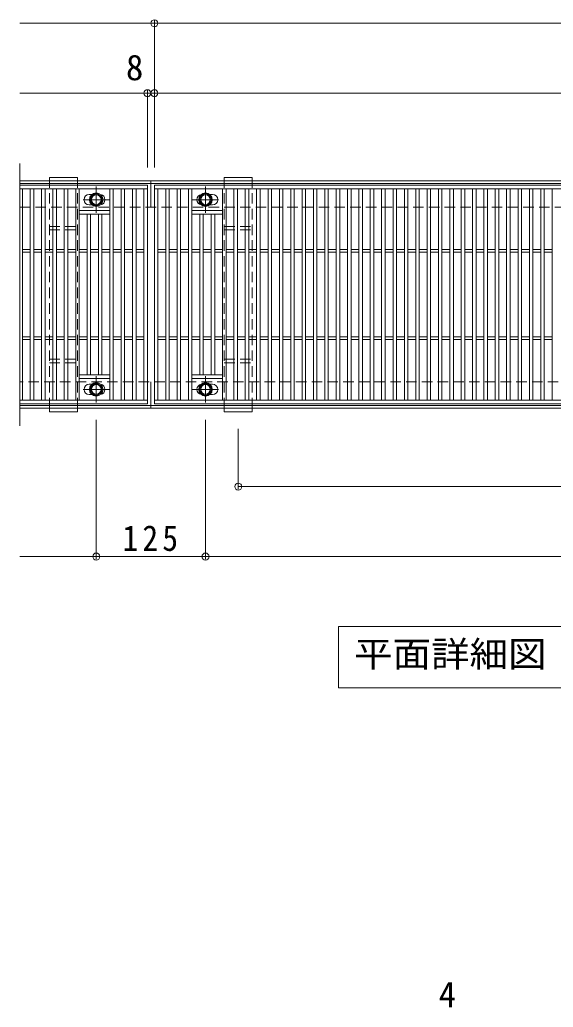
# Model space of a CAD drawing. Units: millimetres on the paper, enlarged 2 times, with parts at other scales. Extents: x -348 to 403, y -392 to 306.
# Drawn here: x -119 to 3, y 73.5 to 299.4 of the extents above; entities that cross this region are included whole.
import ezdxf
from ezdxf.enums import TextEntityAlignment as Align

# ---------------------------------------------------------------- set-up
doc = ezdxf.new("R2010")
doc.units = ezdxf.units.MM
doc.header["$LTSCALE"] = 2
doc.header["$PDMODE"] = 32
doc.header["$PDSIZE"] = 1.6
doc.linetypes.add('CHAIN1', pattern=[8, 5, -1, 1, -1])
doc.linetypes.add('DASHED1', pattern=[1.8, 1.2, -0.6])
for name, color, linetype, lineweight in [('C-1_躯体', 2, 'Continuous', 9), ('C-2_仕上', 3, 'Continuous', 9), ('C-4_文字', 7, 'Continuous', 9), ('C-5_建具', 7, 'Continuous', 9), ('C-8_ハッチ', 3, 'DASHED1', 9), ('C-B_衛生陶器', 2, 'Continuous', 9), ('D-4_文字', 7, 'Continuous', 9)]:
    doc.layers.add(name, color=color, linetype=linetype, lineweight=lineweight)
doc.styles.add('ＭＳ ゴシック', font='')
doc.styles.get('ＭＳ ゴシック').set_extended_font_data('MS Gothic')

msp = doc.modelspace()

# ---------------------------------------------------------------- linework, layer by layer
at = {"layer": 'C-1_躯体'}
for p, q in [((-119.021, 262.58), (140.979, 262.58)), ((-89.021, 256.58), (-89.021, 262.58)), ((-119.021, 261.98), (140.979, 261.98)), ((-89.021, 210.58), (-89.021, 216.58)), ((140.979, 211.18), (-119.021, 211.18)), ((140.979, 210.58), (-119.021, 210.58))]:
    msp.add_line(p, q, dxfattribs=at)
at = {"layer": 'C-1_躯体', "linetype": 'DASHED1'}
for p, q in [((-119.021, 256.58), (140.979, 256.58)), ((140.979, 216.58), (-119.021, 216.58))]:
    msp.add_line(p, q, dxfattribs=at)
at = {"layer": 'C-2_仕上'}
for p, q in [((-119.021, 206.58), (-119.021, 266.58)), ((-119.021, 261.58), (-89.821, 261.58)), ((-119.021, 260.78), (-89.821, 260.78)), ((-118.421, 260.78), (-118.421, 212.38)), ((-116.621, 260.78), (-116.621, 212.38)), ((-115.821, 260.78), (-115.821, 212.38)), ((-114.021, 260.78), (-114.021, 212.38)), ((-113.221, 260.78), (-113.221, 212.38)), ((-111.421, 260.78), (-111.421, 212.38)), ((-110.621, 260.78), (-110.621, 212.38)), ((-108.821, 260.78), (-108.821, 212.38)), ((-108.021, 260.78), (-108.021, 212.38)), ((-106.221, 260.78), (-106.221, 212.38)), ((-105.421, 260.78), (-105.421, 212.38)), ((-98.421, 260.78), (-98.421, 212.38)), ((-97.621, 260.78), (-97.621, 212.38)), ((-95.821, 260.78), (-95.821, 212.38)), ((-95.021, 260.78), (-95.021, 212.38)), ((-93.221, 260.78), (-93.221, 212.38)), ((-92.421, 260.78), (-92.421, 212.38)), ((-90.621, 260.78), (-90.621, 212.38)), ((-88.221, 261.58), (110.179, 261.58)), ((-88.221, 211.58), (-88.221, 261.58)), ((-88.221, 260.78), (110.179, 260.78)), ((-87.421, 260.78), (-87.421, 212.38)), ((-85.621, 260.78), (-85.621, 212.38)), ((-84.821, 260.78), (-84.821, 212.38)), ((-83.021, 260.78), (-83.021, 212.38)), ((-82.221, 260.78), (-82.221, 212.38)), ((-80.421, 260.78), (-80.421, 212.38)), ((-79.621, 260.78), (-79.621, 212.38)), ((-72.621, 260.78), (-72.621, 212.38)), ((-71.821, 260.78), (-71.821, 212.38)), ((-70.021, 260.78), (-70.021, 212.38)), ((-69.221, 260.78), (-69.221, 212.38)), ((-67.421, 260.78), (-67.421, 212.38)), ((-66.621, 260.78), (-66.621, 212.38)), ((-64.821, 260.78), (-64.821, 212.38)), ((-64.021, 260.78), (-64.021, 212.38)), ((-62.221, 260.78), (-62.221, 212.38)), ((-61.421, 260.78), (-61.421, 212.38)), ((-59.621, 260.78), (-59.621, 212.38)), ((-58.821, 260.78), (-58.821, 212.38)), ((-57.021, 260.78), (-57.021, 212.38)), ((-56.221, 260.78), (-56.221, 212.38)), ((-54.421, 260.78), (-54.421, 212.38)), ((-53.621, 260.78), (-53.621, 212.38)), ((-51.821, 260.78), (-51.821, 212.38)), ((-51.021, 260.78), (-51.021, 212.38)), ((-49.221, 260.78), (-49.221, 212.38)), ((-48.421, 260.78), (-48.421, 212.38)), ((-46.621, 260.78), (-46.621, 212.38)), ((-45.821, 260.78), (-45.821, 212.38)), ((-44.021, 260.78), (-44.021, 212.38)), ((-43.221, 260.78), (-43.221, 212.38)), ((-41.421, 260.78), (-41.421, 212.38)), ((-40.621, 260.78), (-40.621, 212.38)), ((-38.821, 260.78), (-38.821, 212.38)), ((-38.021, 260.78), (-38.021, 212.38)), ((-36.221, 260.78), (-36.221, 212.38)), ((-35.421, 260.78), (-35.421, 212.38)), ((-33.621, 260.78), (-33.621, 212.38)), ((-32.821, 260.78), (-32.821, 212.38)), ((-31.021, 260.78), (-31.021, 212.38)), ((-30.221, 260.78), (-30.221, 212.38)), ((-28.421, 260.78), (-28.421, 212.38)), ((-27.621, 260.78), (-27.621, 212.38)), ((-25.821, 260.78), (-25.821, 212.38)), ((-25.021, 260.78), (-25.021, 212.38)), ((-23.221, 260.78), (-23.221, 212.38)), ((-22.421, 260.78), (-22.421, 212.38)), ((-20.621, 260.78), (-20.621, 212.38)), ((-19.821, 260.78), (-19.821, 212.38)), ((-18.021, 260.78), (-18.021, 212.38)), ((-17.221, 260.78), (-17.221, 212.38)), ((-15.421, 260.78), (-15.421, 212.38)), ((-14.621, 260.78), (-14.621, 212.38)), ((-12.821, 260.78), (-12.821, 212.38)), ((-12.021, 260.78), (-12.021, 212.38)), ((-10.221, 260.78), (-10.221, 212.38)), ((-9.421, 260.78), (-9.421, 212.38)), ((-7.621, 260.78), (-7.621, 212.38)), ((-6.821, 260.78), (-6.821, 212.38)), ((-5.021, 260.78), (-5.021, 212.38)), ((-4.221, 260.78), (-4.221, 212.38)), ((-2.421, 260.78), (-2.421, 212.38)), ((-1.621, 260.78), (-1.621, 212.38)), ((0.179, 260.78), (0.179, 212.38)), ((0.979, 260.78), (0.979, 212.38)), ((2.779, 260.78), (2.779, 212.38)), ((-103.121, 259.48), (-102.502, 259.48)), ((-75.54, 259.48), (-74.921, 259.48)), ((-105.421, 255.78), (-98.421, 255.78)), ((-102.502, 257.08), (-103.121, 257.08)), ((-79.621, 255.78), (-72.621, 255.78)), ((-74.921, 257.08), (-75.54, 257.08)), ((-105.421, 254.98), (-98.421, 254.98)), ((-103.621, 254.98), (-103.621, 218.18)), ((-102.821, 254.98), (-102.821, 218.18)), ((-101.021, 254.98), (-101.021, 218.18)), ((-100.221, 254.98), (-100.221, 218.18)), ((-79.621, 254.98), (-72.621, 254.98)), ((-77.821, 254.98), (-77.821, 218.18)), ((-77.021, 254.98), (-77.021, 218.18)), ((-75.221, 254.98), (-75.221, 218.18)), ((-74.421, 254.98), (-74.421, 218.18)), ((-118.421, 246.88), (-116.621, 246.88)), ((-118.421, 246.28), (-116.621, 246.28)), ((-115.821, 246.88), (-114.021, 246.88)), ((-115.821, 246.28), (-114.021, 246.28)), ((-113.221, 246.88), (-111.421, 246.88)), ((-113.221, 246.28), (-111.421, 246.28)), ((-110.621, 246.88), (-108.821, 246.88)), ((-110.621, 246.28), (-108.821, 246.28)), ((-108.021, 246.88), (-106.221, 246.88)), ((-108.021, 246.28), (-106.221, 246.28)), ((-105.421, 246.88), (-103.621, 246.88)), ((-105.421, 246.28), (-103.621, 246.28)), ((-102.821, 246.88), (-101.021, 246.88)), ((-102.821, 246.28), (-101.021, 246.28)), ((-100.221, 246.88), (-98.421, 246.88)), ((-100.221, 246.28), (-98.421, 246.28)), ((-97.621, 246.88), (-95.821, 246.88)), ((-97.621, 246.28), (-95.821, 246.28)), ((-95.021, 246.88), (-93.221, 246.88)), ((-95.021, 246.28), (-93.221, 246.28)), ((-92.421, 246.88), (-90.621, 246.88)), ((-92.421, 246.28), (-90.621, 246.28)), ((-87.421, 246.88), (-85.621, 246.88)), ((-87.421, 246.28), (-85.621, 246.28)), ((-84.821, 246.88), (-83.021, 246.88)), ((-84.821, 246.28), (-83.021, 246.28)), ((-82.221, 246.88), (-80.421, 246.88)), ((-82.221, 246.28), (-80.421, 246.28)), ((-79.621, 246.88), (-77.821, 246.88)), ((-79.621, 246.28), (-77.821, 246.28)), ((-77.021, 246.88), (-75.221, 246.88)), ((-77.021, 246.28), (-75.221, 246.28)), ((-74.421, 246.88), (-72.621, 246.88)), ((-74.421, 246.28), (-72.621, 246.28)), ((-71.821, 246.88), (-70.021, 246.88)), ((-71.821, 246.28), (-70.021, 246.28)), ((-69.221, 246.88), (-67.421, 246.88)), ((-69.221, 246.28), (-67.421, 246.28)), ((-66.621, 246.88), (-64.821, 246.88)), ((-66.621, 246.28), (-64.821, 246.28)), ((-64.021, 246.88), (-62.221, 246.88)), ((-64.021, 246.28), (-62.221, 246.28)), ((-61.421, 246.88), (-59.621, 246.88)), ((-61.421, 246.28), (-59.621, 246.28)), ((-58.821, 246.88), (-57.021, 246.88)), ((-58.821, 246.28), (-57.021, 246.28)), ((-56.221, 246.88), (-54.421, 246.88)), ((-56.221, 246.28), (-54.421, 246.28)), ((-53.621, 246.88), (-51.821, 246.88)), ((-53.621, 246.28), (-51.821, 246.28)), ((-51.021, 246.88), (-49.221, 246.88)), ((-51.021, 246.28), (-49.221, 246.28)), ((-48.421, 246.88), (-46.621, 246.88)), ((-48.421, 246.28), (-46.621, 246.28)), ((-45.821, 246.88), (-44.021, 246.88)), ((-45.821, 246.28), (-44.021, 246.28)), ((-43.221, 246.88), (-41.421, 246.88)), ((-43.221, 246.28), (-41.421, 246.28)), ((-40.621, 246.88), (-38.821, 246.88)), ((-40.621, 246.28), (-38.821, 246.28)), ((-38.021, 246.88), (-36.221, 246.88)), ((-38.021, 246.28), (-36.221, 246.28)), ((-35.421, 246.88), (-33.621, 246.88)), ((-35.421, 246.28), (-33.621, 246.28)), ((-32.821, 246.88), (-31.021, 246.88)), ((-32.821, 246.28), (-31.021, 246.28)), ((-30.221, 246.88), (-28.421, 246.88)), ((-30.221, 246.28), (-28.421, 246.28)), ((-27.621, 246.88), (-25.821, 246.88)), ((-27.621, 246.28), (-25.821, 246.28)), ((-25.021, 246.88), (-23.221, 246.88)), ((-25.021, 246.28), (-23.221, 246.28)), ((-22.421, 246.88), (-20.621, 246.88)), ((-22.421, 246.28), (-20.621, 246.28)), ((-19.821, 246.88), (-18.021, 246.88)), ((-19.821, 246.28), (-18.021, 246.28)), ((-17.221, 246.88), (-15.421, 246.88)), ((-17.221, 246.28), (-15.421, 246.28)), ((-14.621, 246.88), (-12.821, 246.88)), ((-14.621, 246.28), (-12.821, 246.28)), ((-12.021, 246.88), (-10.221, 246.88)), ((-12.021, 246.28), (-10.221, 246.28)), ((-9.421, 246.88), (-7.621, 246.88)), ((-9.421, 246.28), (-7.621, 246.28)), ((-6.821, 246.88), (-5.021, 246.88)), ((-6.821, 246.28), (-5.021, 246.28)), ((-4.221, 246.88), (-2.421, 246.88)), ((-4.221, 246.28), (-2.421, 246.28)), ((-1.621, 246.88), (0.179, 246.88)), ((-1.621, 246.28), (0.179, 246.28)), ((0.979, 246.88), (2.779, 246.88)), ((0.979, 246.28), (2.779, 246.28)), ((-118.421, 226.88), (-116.621, 226.88)), ((-118.421, 226.28), (-116.621, 226.28)), ((-115.821, 226.88), (-114.021, 226.88)), ((-115.821, 226.28), (-114.021, 226.28)), ((-113.221, 226.88), (-111.421, 226.88)), ((-113.221, 226.28), (-111.421, 226.28)), ((-110.621, 226.88), (-108.821, 226.88)), ((-110.621, 226.28), (-108.821, 226.28)), ((-108.021, 226.88), (-106.221, 226.88)), ((-108.021, 226.28), (-106.221, 226.28)), ((-105.421, 226.88), (-103.621, 226.88)), ((-105.421, 226.28), (-103.621, 226.28)), ((-102.821, 226.88), (-101.021, 226.88)), ((-102.821, 226.28), (-101.021, 226.28)), ((-100.221, 226.88), (-98.421, 226.88)), ((-100.221, 226.28), (-98.421, 226.28)), ((-97.621, 226.88), (-95.821, 226.88)), ((-97.621, 226.28), (-95.821, 226.28)), ((-95.021, 226.88), (-93.221, 226.88)), ((-95.021, 226.28), (-93.221, 226.28)), ((-92.421, 226.88), (-90.621, 226.88)), ((-92.421, 226.28), (-90.621, 226.28)), ((-87.421, 226.88), (-85.621, 226.88)), ((-87.421, 226.28), (-85.621, 226.28)), ((-84.821, 226.88), (-83.021, 226.88)), ((-84.821, 226.28), (-83.021, 226.28)), ((-82.221, 226.88), (-80.421, 226.88)), ((-82.221, 226.28), (-80.421, 226.28)), ((-79.621, 226.88), (-77.821, 226.88)), ((-79.621, 226.28), (-77.821, 226.28)), ((-77.021, 226.88), (-75.221, 226.88)), ((-77.021, 226.28), (-75.221, 226.28)), ((-74.421, 226.88), (-72.621, 226.88)), ((-74.421, 226.28), (-72.621, 226.28)), ((-71.821, 226.88), (-70.021, 226.88)), ((-71.821, 226.28), (-70.021, 226.28)), ((-69.221, 226.88), (-67.421, 226.88)), ((-69.221, 226.28), (-67.421, 226.28)), ((-66.621, 226.88), (-64.821, 226.88)), ((-66.621, 226.28), (-64.821, 226.28)), ((-64.021, 226.88), (-62.221, 226.88)), ((-64.021, 226.28), (-62.221, 226.28)), ((-61.421, 226.88), (-59.621, 226.88)), ((-61.421, 226.28), (-59.621, 226.28)), ((-58.821, 226.88), (-57.021, 226.88)), ((-58.821, 226.28), (-57.021, 226.28)), ((-56.221, 226.88), (-54.421, 226.88)), ((-56.221, 226.28), (-54.421, 226.28)), ((-53.621, 226.88), (-51.821, 226.88)), ((-53.621, 226.28), (-51.821, 226.28)), ((-51.021, 226.88), (-49.221, 226.88)), ((-51.021, 226.28), (-49.221, 226.28)), ((-48.421, 226.88), (-46.621, 226.88)), ((-48.421, 226.28), (-46.621, 226.28)), ((-45.821, 226.88), (-44.021, 226.88)), ((-45.821, 226.28), (-44.021, 226.28)), ((-43.221, 226.88), (-41.421, 226.88)), ((-43.221, 226.28), (-41.421, 226.28)), ((-40.621, 226.88), (-38.821, 226.88)), ((-40.621, 226.28), (-38.821, 226.28)), ((-38.021, 226.88), (-36.221, 226.88)), ((-38.021, 226.28), (-36.221, 226.28)), ((-35.421, 226.88), (-33.621, 226.88)), ((-35.421, 226.28), (-33.621, 226.28)), ((-32.821, 226.88), (-31.021, 226.88)), ((-32.821, 226.28), (-31.021, 226.28)), ((-30.221, 226.88), (-28.421, 226.88)), ((-30.221, 226.28), (-28.421, 226.28)), ((-27.621, 226.88), (-25.821, 226.88)), ((-27.621, 226.28), (-25.821, 226.28)), ((-25.021, 226.88), (-23.221, 226.88)), ((-25.021, 226.28), (-23.221, 226.28)), ((-22.421, 226.88), (-20.621, 226.88)), ((-22.421, 226.28), (-20.621, 226.28)), ((-19.821, 226.88), (-18.021, 226.88)), ((-19.821, 226.28), (-18.021, 226.28)), ((-17.221, 226.88), (-15.421, 226.88)), ((-17.221, 226.28), (-15.421, 226.28)), ((-14.621, 226.88), (-12.821, 226.88)), ((-14.621, 226.28), (-12.821, 226.28)), ((-12.021, 226.88), (-10.221, 226.88)), ((-12.021, 226.28), (-10.221, 226.28)), ((-9.421, 226.88), (-7.621, 226.88)), ((-9.421, 226.28), (-7.621, 226.28)), ((-6.821, 226.88), (-5.021, 226.88)), ((-6.821, 226.28), (-5.021, 226.28)), ((-4.221, 226.88), (-2.421, 226.88)), ((-4.221, 226.28), (-2.421, 226.28)), ((-1.621, 226.88), (0.179, 226.88)), ((-1.621, 226.28), (0.179, 226.28)), ((0.979, 226.88), (2.779, 226.88)), ((0.979, 226.28), (2.779, 226.28)), ((-98.421, 218.18), (-105.421, 218.18)), ((-98.421, 217.38), (-105.421, 217.38)), ((-72.621, 218.18), (-79.621, 218.18)), ((-72.621, 217.38), (-79.621, 217.38)), ((-103.121, 216.08), (-102.502, 216.08)), ((-75.54, 216.08), (-74.921, 216.08)), ((-89.821, 212.38), (-119.021, 212.38)), ((-102.502, 213.68), (-103.121, 213.68)), ((110.179, 212.38), (-88.221, 212.38)), ((-74.921, 213.68), (-75.54, 213.68))]:
    msp.add_line(p, q, dxfattribs=at)
for points in [[(-89.821, 261.58), (-89.821, 211.58), (-119.021, 211.58)], [(110.179, 261.58), (110.179, 211.58), (-88.221, 211.58)]]:
    msp.add_lwpolyline(points, dxfattribs=at)
for centre, start, end in [((-103.121, 258.28), 90, 180), ((-103.121, 258.28), 180, 270), ((-100.721, 258.28), 0, 80.33026), ((-100.721, 258.28), 279.66974, 0), ((-77.321, 258.28), 99.66974, 180), ((-77.321, 258.28), 180, 260.33026), ((-74.921, 258.28), 0, 90), ((-74.921, 258.28), 270, 0), ((-103.121, 214.88), 90, 180), ((-103.121, 214.88), 180, 270), ((-100.721, 214.88), 0, 80.33026), ((-100.721, 214.88), 279.66974, 0), ((-77.321, 214.88), 99.66974, 180), ((-77.321, 214.88), 180, 260.33026), ((-74.921, 214.88), 0, 90), ((-74.921, 214.88), 270, 0)]:
    msp.add_arc(centre, 1.2, start, end, dxfattribs=at)
at = {"layer": 'C-4_文字'}
for p, q in [((-119.021, 298.64), (-88.221, 298.64)), ((-88.221, 299.24), (-88.221, 265.64)), ((-88.221, 298.64), (111.779, 298.64)), ((-119.021, 282.64), (-89.821, 282.64)), ((-89.821, 283.24), (-89.821, 265.64)), ((-89.821, 282.64), (-88.221, 282.64)), ((-88.221, 282.64), (110.179, 282.64)), ((-101.521, 176.04), (-101.521, 207.94)), ((-76.521, 176.04), (-76.521, 207.94)), ((-69.021, 192.04), (-69.021, 205.84)), ((-69.021, 192.64), (110.979, 192.64)), ((-119.021, 176.64), (-101.521, 176.64)), ((-101.521, 176.64), (-76.521, 176.64)), ((-76.521, 176.64), (98.479, 176.64))]:
    msp.add_line(p, q, dxfattribs=at)
for p in [(-88.221, 298.64), (-89.821, 282.64), (-88.221, 282.64), (-69.021, 192.64), (-101.521, 176.64), (-76.521, 176.64)]:
    msp.add_point(p, dxfattribs=at)
at = {"layer": 'C-5_建具'}
for p, q in [((-46.121, 160.64), (68.079, 160.64)), ((-46.121, 160.64), (-46.121, 146.64)), ((-46.121, 146.64), (68.079, 146.64))]:
    msp.add_line(p, q, dxfattribs=at)
at = {"layer": 'C-8_ハッチ', "linetype": 'Continuous'}
for p, q in [((-112.221, 263.38), (-105.821, 263.38)), ((-112.221, 263.38), (-112.221, 262.58)), ((-105.821, 263.38), (-105.821, 262.58)), ((-72.221, 263.38), (-65.821, 263.38)), ((-72.221, 263.38), (-72.221, 262.58)), ((-65.821, 263.38), (-65.821, 262.58)), ((-112.221, 210.58), (-112.221, 209.78)), ((-105.821, 210.58), (-105.821, 209.78)), ((-72.221, 210.58), (-72.221, 209.78)), ((-65.821, 210.58), (-65.821, 209.78)), ((-112.221, 209.78), (-105.821, 209.78)), ((-72.221, 209.78), (-65.821, 209.78))]:
    msp.add_line(p, q, dxfattribs=at)
at = {"layer": 'C-8_ハッチ'}
for p, q in [((-112.221, 262.58), (-105.821, 262.58)), ((-112.221, 210.58), (-112.221, 262.58)), ((-105.821, 210.58), (-105.821, 262.58)), ((-72.221, 262.58), (-65.821, 262.58)), ((-72.221, 210.58), (-72.221, 262.58)), ((-65.821, 210.58), (-65.821, 262.58)), ((-112.221, 252.18), (-105.821, 252.18)), ((-112.221, 251.38), (-105.821, 251.38)), ((-72.221, 252.18), (-65.821, 252.18)), ((-72.221, 251.38), (-65.821, 251.38)), ((-112.221, 221.78), (-105.821, 221.78)), ((-72.221, 221.78), (-65.821, 221.78)), ((-112.221, 220.98), (-105.821, 220.98)), ((-72.221, 220.98), (-65.821, 220.98)), ((-112.221, 210.58), (-105.821, 210.58)), ((-72.221, 210.58), (-65.821, 210.58))]:
    msp.add_line(p, q, dxfattribs=at)
at = {"layer": 'C-B_衛生陶器', "color": 7, "linetype": 'CHAIN1'}
for p, q in [((-101.521, 255.28), (-101.521, 261.28)), ((-76.521, 255.28), (-76.521, 261.28)), ((-104.521, 258.28), (-98.521, 258.28)), ((-79.521, 258.28), (-73.521, 258.28)), ((-101.521, 211.88), (-101.521, 217.88)), ((-76.521, 211.88), (-76.521, 217.88)), ((-104.521, 214.88), (-98.521, 214.88)), ((-79.521, 214.88), (-73.521, 214.88))]:
    msp.add_line(p, q, dxfattribs=at)
at = {"layer": 'C-B_衛生陶器'}
for p, q in [((-77.82, 215.63), (-77.82, 214.13)), ((-75.222, 214.13), (-75.222, 215.63)), ((-77.82, 214.13), (-76.521, 213.38)), ((-76.521, 213.38), (-75.222, 214.13))]:
    msp.add_line(p, q, dxfattribs=at)
for points in [[(-102.82, 257.53), (-101.521, 256.78), (-100.222, 257.53), (-100.222, 259.03), (-101.521, 259.78), (-102.82, 259.03)], [(-77.82, 257.53), (-76.521, 256.78), (-75.222, 257.53), (-75.222, 259.03), (-76.521, 259.78), (-77.82, 259.03)], [(-102.82, 214.13), (-101.521, 213.38), (-100.222, 214.13), (-100.222, 215.63), (-101.521, 216.38), (-102.82, 215.63)]]:
    msp.add_lwpolyline(points, close=True, dxfattribs=at)
msp.add_lwpolyline([(-75.222, 215.63), (-76.521, 216.38), (-77.82, 215.63)], dxfattribs=at)
for centre, radius in [((-101.521, 258.28), 1.55), ((-76.521, 258.28), 1.55), ((-101.521, 258.28), 1.3), ((-101.521, 258.28), 1.1), ((-76.521, 258.28), 1.3), ((-76.521, 258.28), 1.1), ((-101.521, 214.88), 1.55), ((-101.521, 214.88), 1.3), ((-101.521, 214.88), 1.1), ((-76.521, 214.88), 1.55), ((-76.521, 214.88), 1.3), ((-76.521, 214.88), 1.1)]:
    msp.add_circle(centre, radius, dxfattribs=at)

# ---------------------------------------------------------------- texts
at = {"layer": 'C-4_文字', "color": 2, "style": 'ＭＳ ゴシック'}
msp.add_text('8', height=5.865, dxfattribs=at).set_placement((-94.731, 283.84), align=Align.BOTTOM_LEFT)
at = {"layer": 'C-4_文字', "color": 2, "insert": (-95.521, 177.84), "char_height": 5.865, "attachment_point": 7, "style": 'ＭＳ ゴシック'}
msp.add_mtext('\\T1.27;\\W0.9;125', dxfattribs=at)
at = {"layer": 'C-5_建具', "color": 2, "style": 'ＭＳ ゴシック', "width": 1.1}
msp.add_text('平面詳細図\u3000Ｓ＝１：１０', height=5.865, dxfattribs=at).set_placement((-42.521, 149.64), align=Align.BOTTOM_LEFT)
at = {"layer": 'D-4_文字', "color": 2, "style": 'ＭＳ ゴシック'}
msp.add_text('4', height=5.865, dxfattribs=at).set_placement((-23.179, 71.778), align=Align.BOTTOM_LEFT)

doc.saveas('drawing.dxf')
